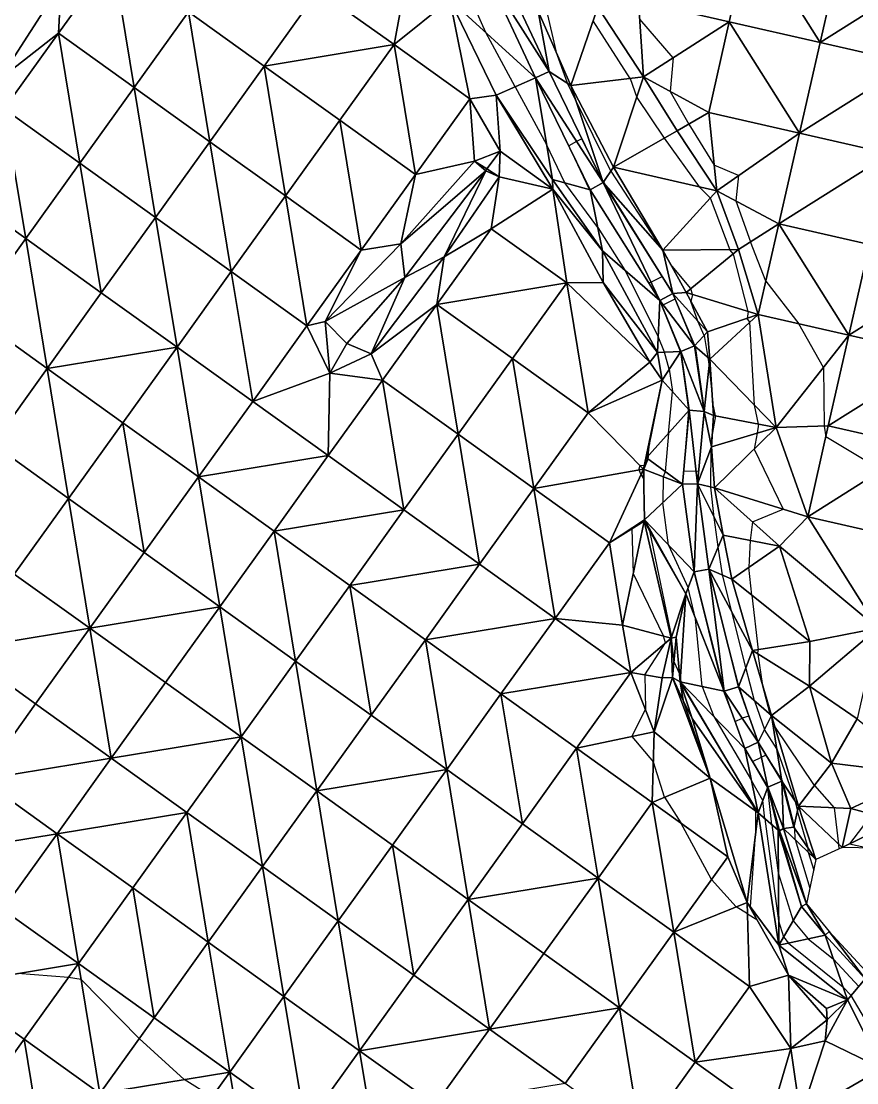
# Model space of a CAD drawing. Extents: x 452550 to 453808, y 451368 to 453069.
# Drawn here: x 452988.3 to 453078.1, y 452644.5 to 452758.6 of the extents above; entities that cross this region are included whole.
import ezdxf

# ---------------------------------------------------------------- set-up
doc = ezdxf.new("R2010")
doc.units = 0
doc.header["$LTSCALE"] = 0.35
doc.header["$MEASUREMENT"] = 0
doc.linetypes.add('DASHED', pattern=[5442.857143, 3628.571429, -1814.285714])
doc.layers.add('Default', color=42, linetype='Continuous', lineweight=25)
doc.layers.add('FPS_Contours-Minor', color=40, linetype='DASHED', lineweight=25)

msp = doc.modelspace()

# ---------------------------------------------------------------- linework, layer by layer
at = {"layer": 'Default', "color": 8, "linetype": 'Continuous', "lineweight": 25}
for points in [[(453028.36, 452756.07, 13.85), (453020.23, 452761.89, 13.86), (453030.69, 452768.74, 13.93)], [(453028.36, 452756.07, 13.85), (453030.69, 452768.74, 13.93), (453034.36, 452760.91, 13.85)], [(453064.37, 452758.53, 13.82), (453054.62, 452760.74, 13.97), (453066.59, 452768.28, 13.84)], [(453064.37, 452758.53, 13.82), (453066.59, 452768.28, 13.84), (453074.13, 452756.31, 13.83)], [(453074.13, 452756.31, 13.83), (453066.59, 452768.28, 13.84), (453076.34, 452766.06, 13.88)], [(453000.45, 452751.47, 13.84), (452992.33, 452757.3, 13.9), (452998.15, 452765.42, 13.84)], [(452998.15, 452765.42, 13.84), (452992.33, 452757.3, 13.9), (452992.62, 452762.65, 13.86)], [(453006.28, 452759.59, 13.88), (453000.45, 452751.47, 13.84), (452998.15, 452765.42, 13.84)], [(453074.13, 452756.31, 13.83), (453076.34, 452766.06, 13.88), (453086.09, 452763.84, 13.92)], [(453045.02, 452753.18, 13.02), (453038.29, 452763.77, 13.05), (453039.74, 452764.44, 13.05)], [(453043.85, 452759.68, 13.4), (453045.02, 452753.18, 13.02), (453039.74, 452764.44, 13.05)], [(452984.2, 452763.12, 13.88), (452992.62, 452762.65, 13.86), (452985.98, 452752.36, 13.89)], [(453043.57, 452752.49, 13.02), (453034.36, 452760.91, 13.85), (453038.29, 452763.77, 13.05)], [(453045.02, 452753.18, 13.02), (453043.57, 452752.49, 13.02), (453038.29, 452763.77, 13.05)], [(453083.88, 452754.09, 13.86), (453074.13, 452756.31, 13.83), (453086.09, 452763.84, 13.92)], [(452992.62, 452762.65, 13.86), (452992.33, 452757.3, 13.9), (452985.98, 452752.36, 13.89)], [(453014.41, 452753.77, 13.87), (453006.28, 452759.59, 13.88), (453020.23, 452761.89, 13.86)], [(453028.36, 452756.07, 13.85), (453014.41, 452753.77, 13.87), (453020.23, 452761.89, 13.86)], [(453036.49, 452750.24, 13.94), (453028.36, 452756.07, 13.85), (453034.36, 452760.91, 13.85)], [(453036.49, 452750.24, 13.94), (453034.36, 452760.91, 13.85), (453039.33, 452750.65, 13.95)], [(453043.57, 452752.49, 13.02), (453039.33, 452750.65, 13.95), (453034.36, 452760.91, 13.85)], [(453050.27, 452760.09, 14.09), (453054.62, 452760.74, 13.97), (453055.17, 452752.6, 14.09)], [(453054.62, 452760.74, 13.97), (453064.37, 452758.53, 13.82), (453055.17, 452752.6, 14.09)], [(453008.58, 452745.64, 13.89), (453000.45, 452751.47, 13.84), (453006.28, 452759.59, 13.88)], [(453014.41, 452753.77, 13.87), (453008.58, 452745.64, 13.89), (453006.28, 452759.59, 13.88)], [(453050.27, 452760.09, 14.09), (453047.35, 452751.69, 13.58), (453043.85, 452759.68, 13.4)], [(453043.85, 452759.68, 13.4), (453047.35, 452751.69, 13.58), (453045.02, 452753.18, 13.02)], [(453050.27, 452760.09, 14.09), (453055.17, 452752.6, 14.09), (453047.35, 452751.69, 13.58)], [(453064.37, 452758.53, 13.82), (453062.16, 452748.77, 13.86), (453055.17, 452752.6, 14.09)], [(453062.16, 452748.77, 13.86), (453064.37, 452758.53, 13.82), (453071.91, 452746.56, 13.81)], [(453071.91, 452746.56, 13.81), (453064.37, 452758.53, 13.82), (453074.13, 452756.31, 13.83)], [(452992.33, 452757.3, 13.9), (452986.5, 452749.17, 13.89), (452985.98, 452752.36, 13.89)], [(452994.62, 452743.34, 13.85), (452986.5, 452749.17, 13.89), (452992.33, 452757.3, 13.9)], [(453000.45, 452751.47, 13.84), (452994.62, 452743.34, 13.85), (452992.33, 452757.3, 13.9)], [(453071.91, 452746.56, 13.81), (453074.13, 452756.31, 13.83), (453083.88, 452754.09, 13.86)], [(453022.53, 452747.94, 13.84), (453014.41, 452753.77, 13.87), (453028.36, 452756.07, 13.85)], [(453030.66, 452742.11, 13.86), (453022.53, 452747.94, 13.84), (453028.36, 452756.07, 13.85)], [(453036.49, 452750.24, 13.94), (453030.66, 452742.11, 13.86), (453028.36, 452756.07, 13.85)], [(453081.66, 452744.34, 13.88), (453071.91, 452746.56, 13.81), (453083.88, 452754.09, 13.86)], [(453016.7, 452739.81, 13.86), (453008.58, 452745.64, 13.89), (453014.41, 452753.77, 13.87)], [(453022.53, 452747.94, 13.84), (453016.7, 452739.81, 13.86), (453014.41, 452753.77, 13.87)], [(453043.57, 452752.49, 13.02), (453045.02, 452753.18, 13.02), (453050.83, 452741.25, 12.99)], [(453047.35, 452751.69, 13.59), (453050.83, 452741.25, 12.99), (453045.02, 452753.18, 13.02)], [(453047.35, 452751.69, 13.58), (453047.35, 452751.69, 13.59), (453045.02, 452753.18, 13.02)], [(453039.33, 452750.65, 13.95), (453043.57, 452752.49, 13.02), (453045.37, 452741.56, 13.75)], [(453049.43, 452740.47, 12.99), (453045.37, 452741.56, 13.75), (453043.57, 452752.49, 13.02)], [(453050.83, 452741.25, 12.99), (453049.43, 452740.47, 12.99), (453043.57, 452752.49, 13.02)], [(453055.17, 452752.6, 14.09), (453047.35, 452751.69, 13.59), (453047.35, 452751.69, 13.58)], [(453055.17, 452752.6, 14.09), (453051.93, 452742.89, 13.68), (453047.35, 452751.69, 13.59)], [(453047.35, 452751.69, 13.59), (453051.93, 452742.89, 13.68), (453050.83, 452741.25, 12.99)], [(453058.77, 452746.79, 14.08), (453051.93, 452742.89, 13.68), (453055.17, 452752.6, 14.09)], [(453058.77, 452746.79, 14.08), (453055.17, 452752.6, 14.09), (453062.16, 452748.77, 13.86)], [(453002.75, 452737.51, 13.91), (452994.62, 452743.34, 13.85), (453000.45, 452751.47, 13.84)], [(453008.58, 452745.64, 13.89), (453002.75, 452737.51, 13.91), (453000.45, 452751.47, 13.84)], [(453036.49, 452750.24, 13.94), (453039.33, 452750.65, 13.95), (453039.76, 452744.61, 13.88)], [(453039.33, 452750.65, 13.95), (453045.37, 452741.56, 13.75), (453045.41, 452740.54, 13.81)], [(453039.76, 452744.61, 13.88), (453039.33, 452750.65, 13.95), (453045.41, 452740.54, 13.81)], [(453030.66, 452742.11, 13.86), (453036.49, 452750.24, 13.94), (453036.99, 452743.55, 13.96)], [(453036.99, 452743.55, 13.96), (453036.49, 452750.24, 13.94), (453039.76, 452744.61, 13.88)], [(452988.8, 452735.22, 13.86), (452980.67, 452741.04, 13.89), (452986.5, 452749.17, 13.89)], [(452994.62, 452743.34, 13.85), (452988.8, 452735.22, 13.86), (452986.5, 452749.17, 13.89)], [(453058.77, 452746.79, 14.08), (453062.16, 452748.77, 13.86), (453063.04, 452740.37, 14.07)], [(453062.16, 452748.77, 13.86), (453071.91, 452746.56, 13.81), (453063.04, 452740.37, 14.07)], [(453024.83, 452733.99, 13.89), (453016.7, 452739.81, 13.86), (453022.53, 452747.94, 13.84)], [(453030.66, 452742.11, 13.86), (453024.83, 452733.99, 13.89), (453022.53, 452747.94, 13.84)], [(453058.77, 452746.79, 14.08), (453063.04, 452740.37, 14.07), (453051.93, 452742.89, 13.68)], [(453071.91, 452746.56, 13.81), (453069.69, 452736.81, 13.85), (453063.04, 452740.37, 14.07)], [(453069.69, 452736.81, 13.85), (453071.91, 452746.56, 13.81), (453081.66, 452744.34, 13.88)], [(453010.88, 452731.69, 13.93), (453002.75, 452737.51, 13.91), (453008.58, 452745.64, 13.89)], [(453016.7, 452739.81, 13.86), (453010.88, 452731.69, 13.93), (453008.58, 452745.64, 13.89)], [(453029.11, 452734.66, 13.94), (453030.66, 452742.11, 13.86), (453036.99, 452743.55, 13.96)], [(453029.11, 452734.66, 13.94), (453036.99, 452743.55, 13.96), (453038.21, 452742.49, 13.63)], [(453036.99, 452743.55, 13.96), (453039.76, 452744.61, 13.88), (453038.33, 452742.71, 13.72)], [(453038.21, 452742.49, 13.63), (453036.99, 452743.55, 13.96), (453038.33, 452742.71, 13.72)], [(453039.76, 452744.61, 13.88), (453039.65, 452741.86, 13.92), (453038.33, 452742.71, 13.72)], [(453045.41, 452740.54, 13.81), (453039.65, 452741.86, 13.92), (453039.76, 452744.61, 13.88)], [(453079.44, 452734.59, 13.86), (453069.69, 452736.81, 13.85), (453081.66, 452744.34, 13.88)], [(452996.92, 452729.39, 13.89), (452988.8, 452735.22, 13.86), (452994.62, 452743.34, 13.85)], [(453002.75, 452737.51, 13.91), (452996.92, 452729.39, 13.89), (452994.62, 452743.34, 13.85)], [(453029.52, 452731.05, 13.59), (453029.11, 452734.66, 13.94), (453038.21, 452742.49, 13.63)], [(453033.76, 452733.27, 13.97), (453029.52, 452731.05, 13.59), (453038.21, 452742.49, 13.63)], [(453038.21, 452742.49, 13.63), (453039.65, 452741.86, 13.92), (453033.76, 452733.27, 13.97)], [(453039.65, 452741.86, 13.92), (453038.21, 452742.49, 13.63), (453038.33, 452742.71, 13.72)], [(453051.93, 452742.89, 13.68), (453057.24, 452733.99, 13.53), (453050.83, 452741.25, 12.99)], [(453063.04, 452740.37, 14.07), (453057.24, 452733.99, 13.53), (453051.93, 452742.89, 13.68)], [(453024.83, 452733.99, 13.89), (453030.66, 452742.11, 13.86), (453029.11, 452734.66, 13.94)], [(453039.65, 452741.86, 13.92), (453038.79, 452736.28, 13.9), (453033.76, 452733.27, 13.97)], [(453045.41, 452740.54, 13.81), (453038.79, 452736.28, 13.9), (453039.65, 452741.86, 13.92)], [(453050.76, 452733.9, 13.82), (453045.41, 452740.54, 13.81), (453045.37, 452741.56, 13.75)], [(453049.43, 452740.47, 12.99), (453050.76, 452733.9, 13.82), (453045.37, 452741.56, 13.75)], [(453050.83, 452741.25, 12.99), (453056.9, 452728.59, 13), (453049.43, 452740.47, 12.99)], [(453057.24, 452733.99, 13.53), (453058.32, 452729.33, 13), (453050.83, 452741.25, 12.99)], [(453050.83, 452741.25, 12.99), (453058.32, 452729.33, 13), (453056.9, 452728.59, 13)], [(452988.8, 452735.22, 13.86), (452982.97, 452727.09, 13.91), (452980.67, 452741.04, 13.89)], [(453046.91, 452730.46, 13.96), (453038.79, 452736.28, 13.9), (453045.41, 452740.54, 13.81)], [(453046.91, 452730.46, 13.96), (453045.41, 452740.54, 13.81), (453050.83, 452730.49, 13.92)], [(453045.41, 452740.54, 13.81), (453050.76, 452733.9, 13.82), (453050.83, 452730.49, 13.92)], [(453056.9, 452728.59, 13), (453050.76, 452733.9, 13.82), (453049.43, 452740.47, 12.99)], [(453065.38, 452734.04, 14.06), (453057.24, 452733.99, 13.53), (453063.04, 452740.37, 14.07)], [(453065.38, 452734.04, 14.06), (453063.04, 452740.37, 14.07), (453069.69, 452736.81, 13.85)], [(453019, 452725.86, 13.84), (453010.88, 452731.69, 13.93), (453016.7, 452739.81, 13.86)], [(453024.83, 452733.99, 13.89), (453019, 452725.86, 13.84), (453016.7, 452739.81, 13.86)], [(453005.05, 452723.56, 13.93), (452996.92, 452729.39, 13.89), (453002.75, 452737.51, 13.91)], [(453010.88, 452731.69, 13.93), (453005.05, 452723.56, 13.93), (453002.75, 452737.51, 13.91)], [(453065.38, 452734.04, 14.06), (453069.69, 452736.81, 13.85), (453067.48, 452727.06, 14.09)], [(453067.48, 452727.06, 14.09), (453069.69, 452736.81, 13.85), (453077.23, 452724.84, 13.89)], [(453077.23, 452724.84, 13.89), (453069.69, 452736.81, 13.85), (453079.44, 452734.59, 13.86)], [(453046.91, 452730.46, 13.96), (453032.96, 452728.16, 13.87), (453038.79, 452736.28, 13.9)], [(453038.79, 452736.28, 13.9), (453032.96, 452728.16, 13.87), (453033.76, 452733.27, 13.97)], [(452991.09, 452721.26, 13.87), (452982.97, 452727.09, 13.91), (452988.8, 452735.22, 13.86)], [(452996.92, 452729.39, 13.89), (452991.09, 452721.26, 13.87), (452988.8, 452735.22, 13.86)], [(453029.52, 452731.05, 13.59), (453020.95, 452726.31, 13.99), (453029.11, 452734.66, 13.94)], [(453020.95, 452726.31, 13.99), (453024.83, 452733.99, 13.89), (453029.11, 452734.66, 13.94)], [(453077.23, 452724.84, 13.89), (453079.44, 452734.59, 13.86), (453089.2, 452732.37, 13.93)], [(453019, 452725.86, 13.84), (453024.83, 452733.99, 13.89), (453020.95, 452726.31, 13.99)], [(453029.52, 452731.05, 13.59), (453033.76, 452733.27, 13.97), (453025.91, 452722.86, 13.99)], [(453033.76, 452733.27, 13.97), (453032.96, 452728.16, 13.87), (453025.91, 452722.86, 13.99)], [(453056.67, 452722.99, 13.72), (453050.83, 452730.49, 13.92), (453050.76, 452733.9, 13.82)], [(453056.9, 452728.59, 13), (453056.67, 452722.99, 13.72), (453050.76, 452733.9, 13.82)], [(453065.38, 452734.04, 14.06), (453059.73, 452729.44, 13.44), (453057.24, 452733.99, 13.53)], [(453057.24, 452733.99, 13.53), (453059.73, 452729.44, 13.44), (453058.32, 452729.33, 13)], [(453065.38, 452734.04, 14.06), (453067.48, 452727.06, 14.09), (453059.73, 452729.44, 13.44)], [(453086.98, 452722.62, 13.94), (453077.23, 452724.84, 13.89), (453089.2, 452732.37, 13.93)], [(453013.18, 452717.73, 13.91), (453005.05, 452723.56, 13.93), (453010.88, 452731.69, 13.93)], [(453019, 452725.86, 13.84), (453013.18, 452717.73, 13.91), (453010.88, 452731.69, 13.93)], [(453023.29, 452723.95, 13.63), (453020.95, 452726.31, 13.99), (453029.52, 452731.05, 13.59)], [(453025.91, 452722.86, 13.99), (453023.29, 452723.95, 13.63), (453029.52, 452731.05, 13.59)], [(453041.08, 452722.33, 13.89), (453032.96, 452728.16, 13.87), (453046.91, 452730.46, 13.96)], [(453049.21, 452716.5, 13.89), (453041.08, 452722.33, 13.89), (453046.91, 452730.46, 13.96)], [(453046.91, 452730.46, 13.96), (453050.83, 452730.49, 13.92), (453055.84, 452721.94, 13.86)], [(453049.21, 452716.5, 13.89), (453046.91, 452730.46, 13.96), (453055.84, 452721.94, 13.86)], [(453050.83, 452730.49, 13.92), (453056.67, 452722.99, 13.72), (453055.84, 452721.94, 13.86)], [(453005.05, 452723.56, 13.93), (452991.09, 452721.26, 13.87), (452996.92, 452729.39, 13.89)], [(453058.32, 452729.33, 13), (453060.65, 452723.71, 12.98), (453056.9, 452728.59, 13)], [(453059.73, 452729.44, 13.44), (453062.05, 452725.22, 13.69), (453058.32, 452729.33, 13)], [(453062.05, 452725.22, 13.69), (453060.65, 452723.71, 12.98), (453058.32, 452729.33, 13)], [(453067.48, 452727.06, 14.09), (453062.05, 452725.22, 13.69), (453059.73, 452729.44, 13.44)], [(453032.96, 452728.16, 13.87), (453027.13, 452720.03, 13.84), (453025.91, 452722.86, 13.99)], [(453035.26, 452714.2, 13.89), (453027.13, 452720.03, 13.84), (453032.96, 452728.16, 13.87)], [(453041.08, 452722.33, 13.89), (453035.26, 452714.2, 13.89), (453032.96, 452728.16, 13.87)], [(453059.18, 452723.1, 12.98), (453056.67, 452722.99, 13.72), (453056.9, 452728.59, 13)], [(453060.65, 452723.71, 12.98), (453059.18, 452723.1, 12.98), (453056.9, 452728.59, 13)], [(452991.09, 452721.26, 13.87), (452985.27, 452713.14, 13.87), (452982.97, 452727.09, 13.91)], [(453067.48, 452727.06, 14.09), (453062.28, 452722.26, 13.58), (453062.05, 452725.22, 13.69)], [(453067.48, 452727.06, 14.09), (453069.41, 452714.93, 14.2), (453062.28, 452722.26, 13.58)], [(453067.48, 452727.06, 14.09), (453077.23, 452724.84, 13.89), (453069.41, 452714.93, 14.2)], [(453013.18, 452717.73, 13.91), (453019, 452725.86, 13.84), (453021.46, 452720.77, 13.89)], [(453019, 452725.86, 13.84), (453020.95, 452726.31, 13.99), (453021.46, 452720.77, 13.89)], [(453020.95, 452726.31, 13.99), (453023.29, 452723.95, 13.63), (453021.46, 452720.77, 13.89)], [(453062.05, 452725.22, 13.69), (453062.28, 452722.26, 13.58), (453060.65, 452723.71, 12.98)], [(453077.23, 452724.84, 13.89), (453075.01, 452715.09, 13.98), (453069.41, 452714.93, 14.2)], [(453075.01, 452715.09, 13.98), (453077.23, 452724.84, 13.89), (453086.98, 452722.62, 13.94)], [(452999.22, 452715.43, 13.91), (452991.09, 452721.26, 13.87), (453005.05, 452723.56, 13.93)], [(453007.35, 452709.61, 13.93), (452999.22, 452715.43, 13.91), (453005.05, 452723.56, 13.93)], [(453013.18, 452717.73, 13.91), (453007.35, 452709.61, 13.93), (453005.05, 452723.56, 13.93)], [(453025.91, 452722.86, 13.99), (453021.46, 452720.77, 13.89), (453023.29, 452723.95, 13.63)], [(453057.16, 452720.03, 13.82), (453056.67, 452722.99, 13.72), (453059.18, 452723.1, 12.98)], [(453060.06, 452716.79, 12.99), (453057.16, 452720.03, 13.82), (453059.18, 452723.1, 12.98)], [(453061.66, 452716.65, 12.99), (453059.18, 452723.1, 12.98), (453060.65, 452723.71, 12.98)], [(453061.66, 452716.65, 12.99), (453060.06, 452716.79, 12.99), (453059.18, 452723.1, 12.98)], [(453062.28, 452722.26, 13.58), (453061.66, 452716.65, 12.99), (453060.65, 452723.71, 12.98)], [(453025.91, 452722.86, 13.99), (453027.13, 452720.03, 13.84), (453021.46, 452720.77, 13.89)], [(453043.38, 452708.38, 13.84), (453035.26, 452714.2, 13.89), (453041.08, 452722.33, 13.89)], [(453049.21, 452716.5, 13.89), (453043.38, 452708.38, 13.84), (453041.08, 452722.33, 13.89)], [(453057.16, 452720.03, 13.82), (453049.21, 452716.5, 13.89), (453055.84, 452721.94, 13.86)], [(453056.67, 452722.99, 13.72), (453057.16, 452720.03, 13.82), (453055.84, 452721.94, 13.86)], [(453062.28, 452722.26, 13.58), (453062.67, 452716.23, 13.48), (453061.66, 452716.65, 12.99)], [(453069.41, 452714.93, 14.2), (453062.67, 452716.23, 13.48), (453062.28, 452722.26, 13.58)], [(453084.76, 452712.87, 13.93), (453075.01, 452715.09, 13.98), (453086.98, 452722.62, 13.94)], [(452993.39, 452707.31, 13.91), (452985.27, 452713.14, 13.87), (452991.09, 452721.26, 13.87)], [(452999.22, 452715.43, 13.91), (452993.39, 452707.31, 13.91), (452991.09, 452721.26, 13.87)], [(453021.3, 452711.9, 13.87), (453013.18, 452717.73, 13.91), (453021.46, 452720.77, 13.89)], [(453027.13, 452720.03, 13.84), (453021.3, 452711.9, 13.87), (453021.46, 452720.77, 13.89)], [(453029.43, 452706.08, 13.88), (453021.3, 452711.9, 13.87), (453027.13, 452720.03, 13.84)], [(453035.26, 452714.2, 13.89), (453029.43, 452706.08, 13.88), (453027.13, 452720.03, 13.84)], [(453055.16, 452710.46, 14.01), (453049.21, 452716.5, 13.89), (453057.16, 452720.03, 13.82)], [(453055.48, 452711.65, 14.04), (453055.16, 452710.46, 14.01), (453057.16, 452720.03, 13.82)], [(453055.48, 452711.65, 14.04), (453057.16, 452720.03, 13.82), (453060.06, 452716.79, 12.99)], [(453021.3, 452711.9, 13.87), (453007.35, 452709.61, 13.93), (453013.18, 452717.73, 13.91)], [(453043.38, 452708.38, 13.84), (453049.21, 452716.5, 13.89), (453055.16, 452710.46, 14.01)], [(453059.35, 452708.83, 13), (453055.48, 452711.65, 14.04), (453060.06, 452716.79, 12.99)], [(453060.96, 452708.86, 13), (453059.35, 452708.83, 13), (453060.06, 452716.79, 12.99)], [(453060.96, 452708.86, 13), (453060.06, 452716.79, 12.99), (453061.66, 452716.65, 12.99)], [(453062.46, 452712.86, 13.52), (453060.96, 452708.86, 13), (453061.66, 452716.65, 12.99)], [(453062.67, 452716.23, 13.48), (453062.46, 452712.86, 13.52), (453061.66, 452716.65, 12.99)], [(453069.41, 452714.93, 14.2), (453062.46, 452712.86, 13.52), (453062.67, 452716.23, 13.48)], [(453001.52, 452701.48, 13.96), (452993.39, 452707.31, 13.91), (452999.22, 452715.43, 13.91)], [(453007.35, 452709.61, 13.93), (453001.52, 452701.48, 13.96), (452999.22, 452715.43, 13.91)], [(453075.01, 452715.09, 13.98), (453072.8, 452705.34, 14.13), (453069.41, 452714.93, 14.2)], [(453072.8, 452705.34, 14.13), (453075.01, 452715.09, 13.98), (453084.76, 452712.87, 13.93)], [(453037.55, 452700.25, 13.83), (453029.43, 452706.08, 13.88), (453035.26, 452714.2, 13.89)], [(453043.38, 452708.38, 13.84), (453037.55, 452700.25, 13.83), (453035.26, 452714.2, 13.89)], [(453069.41, 452714.93, 14.2), (453062.79, 452708.44, 13.64), (453062.46, 452712.86, 13.52)], [(453069.41, 452714.93, 14.2), (453072.8, 452705.34, 14.13), (453062.79, 452708.44, 13.64)], [(452993.39, 452707.31, 13.91), (452987.57, 452699.18, 13.91), (452985.27, 452713.14, 13.87)], [(453062.46, 452712.86, 13.52), (453062.79, 452708.44, 13.64), (453060.96, 452708.86, 13)], [(453082.55, 452703.12, 13.93), (453072.8, 452705.34, 14.13), (453084.76, 452712.87, 13.93)], [(453015.47, 452703.78, 13.89), (453007.35, 452709.61, 13.93), (453021.3, 452711.9, 13.87)], [(453029.43, 452706.08, 13.88), (453015.47, 452703.78, 13.89), (453021.3, 452711.9, 13.87)], [(453055.16, 452710.46, 14.01), (453055.48, 452711.65, 14.04), (453059.35, 452708.83, 13)], [(453051.51, 452702.55, 13.91), (453043.38, 452708.38, 13.84), (453055.16, 452710.46, 14.01)], [(453055.25, 452704.99, 13.97), (453051.51, 452702.55, 13.91), (453055.16, 452710.46, 14.01)], [(453055.25, 452704.99, 13.97), (453055.16, 452710.46, 14.01), (453059.35, 452708.83, 13)], [(453009.65, 452695.65, 13.93), (453001.52, 452701.48, 13.96), (453007.35, 452709.61, 13.93)], [(453015.47, 452703.78, 13.89), (453009.65, 452695.65, 13.93), (453007.35, 452709.61, 13.93)], [(453045.68, 452694.42, 13.87), (453037.55, 452700.25, 13.83), (453043.38, 452708.38, 13.84)], [(453051.51, 452702.55, 13.91), (453045.68, 452694.42, 13.87), (453043.38, 452708.38, 13.84)], [(453055.25, 452704.99, 13.97), (453059.35, 452708.83, 13), (453060.61, 452699.41, 13)], [(453060.61, 452699.41, 13), (453059.35, 452708.83, 13), (453060.96, 452708.86, 13)], [(453062.19, 452699.71, 13), (453060.61, 452699.41, 13), (453060.96, 452708.86, 13)], [(453062.79, 452708.44, 13.64), (453063.71, 452703.36, 13.77), (453060.96, 452708.86, 13)], [(453063.71, 452703.36, 13.77), (453062.19, 452699.71, 13), (453060.96, 452708.86, 13)], [(453069.76, 452702.19, 14.26), (453063.71, 452703.36, 13.77), (453062.79, 452708.44, 13.64)], [(453072.8, 452705.34, 14.13), (453069.76, 452702.19, 14.26), (453062.79, 452708.44, 13.64)], [(452995.69, 452693.35, 13.91), (452987.57, 452699.18, 13.91), (452993.39, 452707.31, 13.91)], [(453001.52, 452701.48, 13.96), (452995.69, 452693.35, 13.91), (452993.39, 452707.31, 13.91)], [(453023.6, 452697.95, 13.87), (453015.47, 452703.78, 13.89), (453029.43, 452706.08, 13.88)], [(453037.55, 452700.25, 13.83), (453023.6, 452697.95, 13.87), (453029.43, 452706.08, 13.88)], [(453051.51, 452702.55, 13.91), (453055.25, 452704.99, 13.97), (453055.24, 452704.86, 14.05)], [(453052.9, 452693.69, 13.95), (453051.51, 452702.55, 13.91), (453055.24, 452704.86, 14.05)], [(453052.9, 452693.69, 13.95), (453055.24, 452704.86, 14.05), (453058.14, 452692.3, 14.01)], [(453059.69, 452697.07, 13.68), (453055.24, 452704.86, 14.05), (453055.25, 452704.99, 13.97)], [(453055.24, 452704.86, 14.05), (453059.69, 452697.07, 13.68), (453058.14, 452692.3, 14.01)], [(453060.61, 452699.41, 13), (453059.69, 452697.07, 13.68), (453055.25, 452704.99, 13.97)], [(453072.8, 452705.34, 14.13), (453080.33, 452693.37, 14.05), (453069.76, 452702.19, 14.26)], [(453080.33, 452693.37, 14.05), (453072.8, 452705.34, 14.13), (453082.55, 452703.12, 13.93)], [(453017.77, 452689.82, 13.9), (453009.65, 452695.65, 13.93), (453015.47, 452703.78, 13.89)], [(453023.6, 452697.95, 13.87), (453017.77, 452689.82, 13.9), (453015.47, 452703.78, 13.89)], [(453052.9, 452693.69, 13.95), (453045.68, 452694.42, 13.87), (453051.51, 452702.55, 13.91)], [(453063.71, 452703.36, 13.77), (453064.66, 452698.63, 13.86), (453062.19, 452699.71, 13)], [(453069.76, 452702.19, 14.26), (453064.66, 452698.63, 13.86), (453063.71, 452703.36, 13.77)], [(453009.65, 452695.65, 13.93), (452995.69, 452693.35, 13.91), (453001.52, 452701.48, 13.96)], [(453069.76, 452702.19, 14.26), (453073.03, 452691.92, 14.42), (453064.66, 452698.63, 13.86)], [(453069.76, 452702.19, 14.26), (453080.33, 452693.37, 14.05), (453073.03, 452691.92, 14.42)], [(453031.73, 452692.12, 13.84), (453023.6, 452697.95, 13.87), (453037.55, 452700.25, 13.83)], [(453045.68, 452694.42, 13.87), (453031.73, 452692.12, 13.84), (453037.55, 452700.25, 13.83)], [(452995.69, 452693.35, 13.91), (452981.74, 452691.06, 13.96), (452987.57, 452699.18, 13.91)], [(453063.83, 452686.59, 12.98), (453059.69, 452697.07, 13.68), (453060.61, 452699.41, 13)], [(453062.19, 452699.71, 13), (453063.83, 452686.59, 12.98), (453060.61, 452699.41, 13)], [(453062.19, 452699.71, 13), (453064.66, 452698.63, 13.86), (453066.85, 452690.95, 13.95)], [(453066.85, 452690.95, 13.95), (453065.37, 452687.05, 12.98), (453062.19, 452699.71, 13)], [(453062.19, 452699.71, 13), (453065.37, 452687.05, 12.98), (453063.83, 452686.59, 12.98)], [(453025.9, 452684, 13.84), (453017.77, 452689.82, 13.9), (453023.6, 452697.95, 13.87)], [(453031.73, 452692.12, 13.84), (453025.9, 452684, 13.84), (453023.6, 452697.95, 13.87)], [(453073.03, 452691.92, 14.42), (453066.85, 452690.95, 13.95), (453064.66, 452698.63, 13.86)], [(453058.14, 452692.3, 14.01), (453059.69, 452697.07, 13.68), (453058.68, 452692.38, 13.9)], [(453059.09, 452687.59, 14.02), (453058.68, 452692.38, 13.9), (453059.69, 452697.07, 13.68)], [(453063.83, 452686.59, 12.98), (453059.09, 452687.59, 14.02), (453059.69, 452697.07, 13.68)], [(453003.82, 452687.53, 13.94), (452995.69, 452693.35, 13.91), (453009.65, 452695.65, 13.93)], [(453011.94, 452681.7, 13.94), (453003.82, 452687.53, 13.94), (453009.65, 452695.65, 13.93)], [(453017.77, 452689.82, 13.9), (453011.94, 452681.7, 13.94), (453009.65, 452695.65, 13.93)], [(452989.86, 452685.23, 13.92), (452981.74, 452691.06, 13.96), (452995.69, 452693.35, 13.91)], [(452997.99, 452679.4, 13.96), (452989.86, 452685.23, 13.92), (452995.69, 452693.35, 13.91)], [(453003.82, 452687.53, 13.94), (452997.99, 452679.4, 13.96), (452995.69, 452693.35, 13.91)], [(453039.85, 452686.29, 13.94), (453031.73, 452692.12, 13.84), (453045.68, 452694.42, 13.87)], [(453053.81, 452688.59, 13.95), (453039.85, 452686.29, 13.94), (453045.68, 452694.42, 13.87)], [(453052.9, 452693.69, 13.95), (453053.81, 452688.59, 13.95), (453045.68, 452694.42, 13.87)], [(453052.9, 452693.69, 13.95), (453058.14, 452692.3, 14.01), (453053.81, 452688.59, 13.95)], [(453073, 452687.13, 14.43), (453080.33, 452693.37, 14.05), (453078.11, 452683.62, 14.32)], [(453073, 452687.13, 14.43), (453073.03, 452691.92, 14.42), (453080.33, 452693.37, 14.05)], [(453053.81, 452688.59, 13.95), (453058.14, 452692.3, 14.01), (453057.17, 452688.01, 14.07)], [(453058.14, 452692.3, 14.01), (453058.28, 452688.08, 14.06), (453057.17, 452688.01, 14.07)], [(453058.28, 452688.08, 14.06), (453058.14, 452692.3, 14.01), (453058.68, 452692.38, 13.9)], [(453059.09, 452687.59, 14.02), (453058.28, 452688.08, 14.06), (453058.68, 452692.38, 13.9)], [(453034.02, 452678.17, 13.97), (453025.9, 452684, 13.84), (453031.73, 452692.12, 13.84)], [(453039.85, 452686.29, 13.94), (453034.02, 452678.17, 13.97), (453031.73, 452692.12, 13.84)], [(453073, 452687.13, 14.43), (453066.85, 452690.95, 13.95), (453073.03, 452691.92, 14.42)], [(452989.86, 452685.23, 13.92), (452984.04, 452677.1, 13.94), (452981.74, 452691.06, 13.96)], [(453066.85, 452690.95, 13.95), (453068.92, 452683.98, 14.05), (453065.37, 452687.05, 12.98)], [(453073, 452687.13, 14.43), (453068.92, 452683.98, 14.05), (453066.85, 452690.95, 13.95)], [(453020.07, 452675.87, 13.89), (453011.94, 452681.7, 13.94), (453017.77, 452689.82, 13.9)], [(453025.9, 452684, 13.84), (453020.07, 452675.87, 13.89), (453017.77, 452689.82, 13.9)], [(453047.98, 452680.47, 13.92), (453039.85, 452686.29, 13.94), (453053.81, 452688.59, 13.95)], [(453047.98, 452680.47, 13.92), (453053.81, 452688.59, 13.95), (453056.31, 452682.22, 14.03)], [(453056.31, 452682.22, 14.03), (453053.81, 452688.59, 13.95), (453057.17, 452688.01, 14.07)], [(453056.31, 452682.22, 14.03), (453058.28, 452688.08, 14.06), (453062.33, 452677.24, 14.16)], [(453056.31, 452682.22, 14.03), (453057.17, 452688.01, 14.07), (453058.28, 452688.08, 14.06)], [(453058.28, 452688.08, 14.06), (453059.43, 452685.59, 14.07), (453062.33, 452677.24, 14.16)], [(453058.28, 452688.08, 14.06), (453059.09, 452687.59, 14.02), (453059.43, 452685.59, 14.07)], [(453011.94, 452681.7, 13.94), (452997.99, 452679.4, 13.96), (453003.82, 452687.53, 13.94)], [(453066.03, 452680.42, 13.02), (453067.48, 452673.51, 13.99), (453059.09, 452687.59, 14.02)], [(453060.4, 452683.65, 14.09), (453059.43, 452685.59, 14.07), (453059.09, 452687.59, 14.02)], [(453059.09, 452687.59, 14.02), (453063.83, 452686.59, 12.98), (453066.03, 452680.42, 13.02)], [(453067.48, 452673.51, 13.99), (453060.4, 452683.65, 14.09), (453059.09, 452687.59, 14.02)], [(453065.37, 452687.05, 12.98), (453067.48, 452681.11, 13.02), (453063.83, 452686.59, 12.98)], [(453067.48, 452681.11, 13.02), (453066.03, 452680.42, 13.02), (453063.83, 452686.59, 12.98)], [(453068.92, 452683.98, 14.05), (453067.48, 452681.11, 13.02), (453065.37, 452687.05, 12.98)], [(453073, 452687.13, 14.43), (453075.37, 452678.84, 14.36), (453068.92, 452683.98, 14.05)], [(453073, 452687.13, 14.43), (453078.11, 452683.62, 14.32), (453075.37, 452678.84, 14.36)], [(453042.15, 452672.34, 13.95), (453034.02, 452678.17, 13.97), (453039.85, 452686.29, 13.94)], [(453047.98, 452680.47, 13.92), (453042.15, 452672.34, 13.95), (453039.85, 452686.29, 13.94)], [(453059.43, 452685.59, 14.07), (453060.4, 452683.65, 14.09), (453062.33, 452677.24, 14.16)], [(452997.99, 452679.4, 13.96), (452984.04, 452677.1, 13.94), (452989.86, 452685.23, 13.92)], [(453034.02, 452678.17, 13.97), (453020.07, 452675.87, 13.89), (453025.9, 452684, 13.84)], [(453067.48, 452673.51, 13.99), (453062.33, 452677.24, 14.16), (453060.4, 452683.65, 14.09)], [(453068.92, 452683.98, 14.05), (453070.02, 452676.91, 12.96), (453067.48, 452681.11, 13.02)], [(453075.37, 452678.84, 14.36), (453071.82, 452674.22, 13.66), (453068.92, 452683.98, 14.05)], [(453071.82, 452674.22, 13.66), (453070.02, 452676.91, 12.96), (453068.92, 452683.98, 14.05)], [(453075.37, 452678.84, 14.36), (453078.11, 452683.62, 14.32), (453085.36, 452677.63, 13.83)], [(453056.1, 452674.64, 13.96), (453047.98, 452680.47, 13.92), (453056.31, 452682.22, 14.03)], [(453062.33, 452677.24, 14.16), (453056.1, 452674.64, 13.96), (453056.31, 452682.22, 14.03)], [(453006.12, 452673.57, 13.97), (452997.99, 452679.4, 13.96), (453011.94, 452681.7, 13.94)], [(453014.24, 452667.74, 13.92), (453006.12, 452673.57, 13.97), (453011.94, 452681.7, 13.94)], [(453020.07, 452675.87, 13.89), (453014.24, 452667.74, 13.92), (453011.94, 452681.7, 13.94)], [(453067.48, 452681.11, 13.02), (453068.53, 452676.28, 12.96), (453066.03, 452680.42, 13.02)], [(453067.48, 452681.11, 13.02), (453070.02, 452676.91, 12.96), (453068.53, 452676.28, 12.96)], [(453050.28, 452666.51, 13.99), (453042.15, 452672.34, 13.95), (453047.98, 452680.47, 13.92)], [(453056.1, 452674.64, 13.96), (453050.28, 452666.51, 13.99), (453047.98, 452680.47, 13.92)], [(453066.03, 452680.42, 13.02), (453068.53, 452676.28, 12.96), (453067.48, 452673.51, 13.99)], [(452992.16, 452671.27, 13.95), (452984.04, 452677.1, 13.94), (452997.99, 452679.4, 13.96)], [(453006.12, 452673.57, 13.97), (452992.16, 452671.27, 13.95), (452997.99, 452679.4, 13.96)], [(453075.37, 452678.84, 14.36), (453077.44, 452673.99, 14.16), (453071.82, 452674.22, 13.66)], [(453075.37, 452678.84, 14.36), (453085.36, 452677.63, 13.83), (453077.44, 452673.99, 14.16)], [(453028.2, 452670.04, 13.96), (453020.07, 452675.87, 13.89), (453034.02, 452678.17, 13.97)], [(453036.32, 452664.21, 13.92), (453028.2, 452670.04, 13.96), (453034.02, 452678.17, 13.97)], [(453042.15, 452672.34, 13.95), (453036.32, 452664.21, 13.92), (453034.02, 452678.17, 13.97)], [(453077.44, 452673.99, 14.16), (453085.36, 452677.63, 13.83), (453082.34, 452672.66, 13.82)], [(452992.16, 452671.27, 13.95), (452978.21, 452668.98, 13.97), (452984.04, 452677.1, 13.94)], [(453064.23, 452668.81, 14.07), (453056.1, 452674.64, 13.96), (453062.33, 452677.24, 14.16)], [(453062.33, 452677.24, 14.16), (453067.48, 452673.51, 13.99), (453066.3, 452663.88, 14.03)], [(453064.23, 452668.81, 14.07), (453062.33, 452677.24, 14.16), (453066.3, 452663.88, 14.03)], [(453069.62, 452671.65, 12.56), (453067.48, 452673.51, 13.99), (453068.53, 452676.28, 12.96)], [(453070.19, 452671.82, 12.56), (453068.53, 452676.28, 12.96), (453070.02, 452676.91, 12.96)], [(453070.19, 452671.82, 12.56), (453069.77, 452671.59, 12.97), (453068.53, 452676.28, 12.96)], [(453069.77, 452671.59, 12.97), (453069.62, 452671.65, 12.56), (453068.53, 452676.28, 12.96)], [(453071.32, 452671.99, 12.97), (453070.19, 452671.82, 12.56), (453070.02, 452676.91, 12.96)], [(453071.82, 452674.22, 13.66), (453071.32, 452671.99, 12.97), (453070.02, 452676.91, 12.96)], [(453022.37, 452661.92, 13.94), (453014.24, 452667.74, 13.92), (453020.07, 452675.87, 13.89)], [(453028.2, 452670.04, 13.96), (453022.37, 452661.92, 13.94), (453020.07, 452675.87, 13.89)], [(453058.4, 452660.68, 13.84), (453050.28, 452666.51, 13.99), (453056.1, 452674.64, 13.96)], [(453064.23, 452668.81, 14.07), (453058.4, 452660.68, 13.84), (453056.1, 452674.64, 13.96)], [(453073.68, 452668.5, 13.79), (453071.32, 452671.99, 12.97), (453071.82, 452674.22, 13.66)], [(453076.49, 452669.79, 14.03), (453073.68, 452668.5, 13.79), (453071.82, 452674.22, 13.66)], [(453077.44, 452673.99, 14.16), (453076.49, 452669.79, 14.03), (453071.82, 452674.22, 13.66)], [(453077.44, 452673.99, 14.16), (453082.34, 452672.66, 13.82), (453076.49, 452669.79, 14.03)], [(453000.29, 452665.45, 13.99), (452992.16, 452671.27, 13.95), (453006.12, 452673.57, 13.97)], [(453008.41, 452659.62, 13.96), (453000.29, 452665.45, 13.99), (453006.12, 452673.57, 13.97)], [(453014.24, 452667.74, 13.92), (453008.41, 452659.62, 13.96), (453006.12, 452673.57, 13.97)], [(453069.69, 452659.29, 13.75), (453066.3, 452663.88, 14.03), (453067.48, 452673.51, 13.99)], [(453069.62, 452671.65, 12.56), (453069.69, 452659.29, 13.75), (453067.48, 452673.51, 13.99)], [(453050.28, 452666.51, 13.99), (453036.32, 452664.21, 13.92), (453042.15, 452672.34, 13.95)], [(453069.77, 452671.59, 12.97), (453070.19, 452671.82, 12.56), (453072.66, 452663.75, 12.56)], [(453070.19, 452671.82, 12.56), (453071.32, 452671.99, 12.97), (453073.68, 452668.5, 13.79)], [(453070.19, 452671.82, 12.56), (453073.68, 452668.5, 13.79), (453072.66, 452663.75, 12.56)], [(453082.34, 452672.66, 13.82), (453080.03, 452669.73, 13.99), (453076.49, 452669.79, 14.03)], [(452986.33, 452663.15, 13.98), (452978.21, 452668.98, 13.97), (452992.16, 452671.27, 13.95)], [(452994.46, 452657.32, 14), (452986.33, 452663.15, 13.98), (452992.16, 452671.27, 13.95)], [(453000.29, 452665.45, 13.99), (452994.46, 452657.32, 14), (452992.16, 452671.27, 13.95)], [(453069.62, 452671.65, 12.56), (453072.12, 452663.46, 12.56), (453069.69, 452659.29, 13.75)], [(453069.77, 452671.59, 12.97), (453072.12, 452663.46, 12.56), (453069.62, 452671.65, 12.56)], [(453072.66, 452663.75, 12.56), (453072.12, 452663.46, 12.56), (453069.77, 452671.59, 12.97)], [(453030.49, 452656.09, 13.91), (453022.37, 452661.92, 13.94), (453028.2, 452670.04, 13.96)], [(453036.32, 452664.21, 13.92), (453030.49, 452656.09, 13.91), (453028.2, 452670.04, 13.96)], [(453058.4, 452660.68, 13.84), (453064.23, 452668.81, 14.07), (453066.3, 452663.88, 14.03)], [(453016.54, 452653.79, 13.97), (453008.41, 452659.62, 13.96), (453014.24, 452667.74, 13.92)], [(453022.37, 452661.92, 13.94), (453016.54, 452653.79, 13.97), (453014.24, 452667.74, 13.92)], [(453044.45, 452658.39, 13.95), (453036.32, 452664.21, 13.92), (453050.28, 452666.51, 13.99)], [(453052.58, 452652.56, 13.85), (453044.45, 452658.39, 13.95), (453050.28, 452666.51, 13.99)], [(453058.4, 452660.68, 13.84), (453052.58, 452652.56, 13.85), (453050.28, 452666.51, 13.99)], [(453002.59, 452651.49, 13.99), (452994.46, 452657.32, 14), (453000.29, 452665.45, 13.99)], [(453008.41, 452659.62, 13.96), (453002.59, 452651.49, 13.99), (453000.29, 452665.45, 13.99)], [(453038.62, 452650.26, 13.96), (453030.49, 452656.09, 13.91), (453036.32, 452664.21, 13.92)], [(453044.45, 452658.39, 13.95), (453038.62, 452650.26, 13.96), (453036.32, 452664.21, 13.92)], [(453066.53, 452654.86, 13.82), (453058.4, 452660.68, 13.84), (453066.3, 452663.88, 14.03)], [(453066.53, 452654.86, 13.82), (453066.3, 452663.88, 14.03), (453070.74, 452656.07, 13.91)], [(453066.3, 452663.88, 14.03), (453069.69, 452659.29, 13.75), (453070.74, 452656.07, 13.91)], [(453072.66, 452663.75, 12.56), (453074.67, 452660.38, 12.56), (453072.12, 452663.46, 12.56)], [(453072.66, 452663.75, 12.56), (453075.12, 452660.77, 12.56), (453074.67, 452660.38, 12.56)], [(452994.46, 452657.32, 14), (452980.51, 452655.02, 14.01), (452986.33, 452663.15, 13.98)], [(453072.12, 452663.46, 12.56), (453074.67, 452660.38, 12.56), (453069.69, 452659.29, 13.75)], [(453024.67, 452647.96, 13.93), (453016.54, 452653.79, 13.97), (453022.37, 452661.92, 13.94)], [(453030.49, 452656.09, 13.91), (453024.67, 452647.96, 13.93), (453022.37, 452661.92, 13.94)], [(453060.7, 452646.73, 13.83), (453052.58, 452652.56, 13.85), (453058.4, 452660.68, 13.84)], [(453066.53, 452654.86, 13.82), (453060.7, 452646.73, 13.83), (453058.4, 452660.68, 13.84)], [(453074.67, 452660.38, 12.56), (453077.08, 452653.41, 13.74), (453069.69, 452659.29, 13.75)], [(453075.12, 452660.77, 12.56), (453078.98, 452655.7, 12.57), (453074.67, 452660.38, 12.56)], [(453074.67, 452660.38, 12.56), (453078.98, 452655.7, 12.57), (453077.08, 452653.41, 13.74)], [(453075.12, 452660.77, 12.56), (453079.48, 452656.04, 12.57), (453078.98, 452655.7, 12.57)], [(453010.71, 452645.66, 13.98), (453002.59, 452651.49, 13.99), (453008.41, 452659.62, 13.96)], [(453016.54, 452653.79, 13.97), (453010.71, 452645.66, 13.98), (453008.41, 452659.62, 13.96)], [(453077.08, 452653.41, 13.74), (453070.74, 452656.07, 13.91), (453069.69, 452659.29, 13.75)], [(453052.58, 452652.56, 13.85), (453038.62, 452650.26, 13.96), (453044.45, 452658.39, 13.95)], [(452988.63, 452649.19, 14.02), (452980.51, 452655.02, 14.01), (452994.46, 452657.32, 14)], [(452996.76, 452643.37, 14.03), (452988.63, 452649.19, 14.02), (452994.46, 452657.32, 14)], [(453002.59, 452651.49, 13.99), (452996.76, 452643.37, 14.03), (452994.46, 452657.32, 14)], [(453038.62, 452650.26, 13.96), (453024.67, 452647.96, 13.93), (453030.49, 452656.09, 13.91)], [(453066.53, 452654.86, 13.82), (453070.74, 452656.07, 13.91), (453070.99, 452648.21, 13.91)], [(453070.74, 452656.07, 13.91), (453077.08, 452653.41, 13.74), (453074.81, 452652.48, 13.96)], [(453070.74, 452656.07, 13.91), (453074.81, 452652.48, 13.96), (453074.9, 452651.28, 14)], [(453070.99, 452648.21, 13.91), (453070.74, 452656.07, 13.91), (453074.9, 452651.28, 14)], [(452988.63, 452649.19, 14.02), (452982.8, 452641.07, 14.04), (452980.51, 452655.02, 14.01)], [(453060.7, 452646.73, 13.83), (453066.53, 452654.86, 13.82), (453070.99, 452648.21, 13.91)], [(453078.98, 452655.7, 12.57), (453080.8, 452646.06, 13.95), (453077.08, 452653.41, 13.74)], [(453018.84, 452639.84, 13.93), (453010.71, 452645.66, 13.98), (453016.54, 452653.79, 13.97)], [(453024.67, 452647.96, 13.93), (453018.84, 452639.84, 13.93), (453016.54, 452653.79, 13.97)], [(453046.75, 452644.43, 13.91), (453038.62, 452650.26, 13.96), (453052.58, 452652.56, 13.85)], [(453054.87, 452638.6, 13.88), (453046.75, 452644.43, 13.91), (453052.58, 452652.56, 13.85)], [(453060.7, 452646.73, 13.83), (453054.87, 452638.6, 13.88), (453052.58, 452652.56, 13.85)], [(453080.8, 452646.06, 13.95), (453074.66, 452649.03, 13.98), (453077.08, 452653.41, 13.74)], [(453077.08, 452653.41, 13.74), (453074.66, 452649.03, 13.98), (453074.9, 452651.28, 14)], [(453077.08, 452653.41, 13.74), (453074.9, 452651.28, 14), (453074.81, 452652.48, 13.96)], [(453010.71, 452645.66, 13.98), (452996.76, 452643.37, 14.03), (453002.59, 452651.49, 13.99)], [(453074.9, 452651.28, 14), (453074.66, 452649.03, 13.98), (453070.99, 452648.21, 13.91)], [(453032.79, 452642.13, 13.98), (453024.67, 452647.96, 13.93), (453038.62, 452650.26, 13.96)], [(453046.75, 452644.43, 13.91), (453032.79, 452642.13, 13.98), (453038.62, 452650.26, 13.96)], [(452990.93, 452635.24, 14.07), (452982.8, 452641.07, 14.04), (452988.63, 452649.19, 14.02)], [(452996.76, 452643.37, 14.03), (452990.93, 452635.24, 14.07), (452988.63, 452649.19, 14.02)], [(453070.99, 452648.21, 13.91), (453074.66, 452649.03, 13.98), (453072.04, 452640.97, 13.88)], [(453074.66, 452649.03, 13.98), (453080.8, 452646.06, 13.95), (453072.04, 452640.97, 13.88)], [(453026.97, 452634.01, 14.01), (453018.84, 452639.84, 13.93), (453024.67, 452647.96, 13.93)], [(453032.79, 452642.13, 13.98), (453026.97, 452634.01, 14.01), (453024.67, 452647.96, 13.93)], [(453068.83, 452640.9, 13.9), (453060.7, 452646.73, 13.83), (453070.99, 452648.21, 13.91)], [(453068.83, 452640.9, 13.9), (453070.99, 452648.21, 13.91), (453072.04, 452640.97, 13.88)], [(453068.83, 452640.9, 13.9), (453054.87, 452638.6, 13.88), (453060.7, 452646.73, 13.83)], [(453004.88, 452637.54, 14.04), (452996.76, 452643.37, 14.03), (453010.71, 452645.66, 13.98)], [(453013.01, 452631.71, 13.96), (453004.88, 452637.54, 14.04), (453010.71, 452645.66, 13.98)], [(453018.84, 452639.84, 13.93), (453013.01, 452631.71, 13.96), (453010.71, 452645.66, 13.98)], [(453072.04, 452640.97, 13.88), (453080.8, 452646.06, 13.95), (453081.45, 452643.68, 13.84)]]:
    msp.add_3dface(points, dxfattribs=at)
at = {"layer": 'FPS_Contours-Minor', "color": 12, "linetype": 'Continuous', "lineweight": 25}
for p, q in [((453038.22, 452757.38, 13.5), (453036.08, 452762.16, 13.5)), ((453044.74, 452759.74, 13.5), (453045.73, 452755.39, 13.5)), ((453053.73, 452752.44, 14), (453049.77, 452758.64, 14)), ((453058.34, 452754.64, 14), (453054.75, 452758.81, 14)), ((453041.38, 452751.54, 13.5), (453038.22, 452757.38, 13.5)), ((453047.01, 452751.91, 13.5), (453045.73, 452755.39, 13.5)), ((453058.34, 452754.64, 14), (453058.02, 452751.04, 14)), ((453041.38, 452751.54, 13.5), (453044.75, 452745.33, 13.5)), ((453047.87, 452750.13, 13.5), (453046.98, 452751.92, 13.5)), ((453046.98, 452751.92, 13.5), (453047.01, 452751.91, 13.5)), ((453053.73, 452752.44, 14), (453053.71, 452752.43, 14)), ((453053.71, 452752.43, 14), (453054.43, 452750.39, 14)), ((453054.43, 452750.39, 14), (453057.38, 452746, 14)), ((453058.02, 452751.04, 14), (453060.03, 452747.53, 14)), ((453051.65, 452742.46, 13.5), (453047.87, 452750.13, 13.5)), ((453060.03, 452747.53, 14), (453062.75, 452743.1, 14)), ((453048.55, 452745.94, 13), (453047.98, 452745.67, 13)), ((453050.76, 452741.44, 13), (453048.55, 452745.94, 13)), ((453057.38, 452746, 14), (453061.14, 452740.8, 14)), ((453046.72, 452741.2, 13.5), (453044.75, 452745.33, 13.5)), ((453047.98, 452745.67, 13), (453047.13, 452745.2, 13)), ((453049.37, 452740.49, 13), (453047.13, 452745.2, 13)), ((453051.65, 452742.46, 13.5), (453056.9, 452734.37, 13.5)), ((453065.37, 452742, 14), (453062.75, 452743.1, 14)), ((453050.85, 452741.28, 13), (453050.76, 452741.44, 13)), ((453050.85, 452741.28, 13), (453050.96, 452741.1, 13)), ((453065.37, 452742, 14), (453065.08, 452739.28, 14)), ((453050.25, 452736.42, 13.5), (453046.72, 452741.2, 13.5)), ((453049.45, 452740.39, 13), (453049.37, 452740.49, 13)), ((453049.45, 452740.39, 13), (453055.75, 452730.42, 13)), ((453050.96, 452741.1, 13), (453057.17, 452731.16, 13)), ((453062.33, 452739.59, 14), (453061.14, 452740.8, 14)), ((453062.33, 452739.59, 14), (453064.42, 452734.03, 14)), ((453065.08, 452739.28, 14), (453066.67, 452734.86, 14)), ((453050.25, 452736.42, 13.5), (453053.15, 452731.83, 13.5)), ((453068.3, 452730.66, 14), (453066.67, 452734.86, 14)), ((453056.9, 452734.37, 13.5), (453057.29, 452733.75, 13.5)), ((453057.29, 452733.75, 13.5), (453058.07, 452732.48, 13.5)), ((453064.81, 452733.57, 14), (453064.42, 452734.03, 14)), ((453066.42, 452727.38, 14), (453064.81, 452733.57, 14)), ((453060.25, 452729.85, 13.5), (453058.07, 452732.48, 13.5)), ((453053.15, 452731.83, 13.5), (453056.74, 452724.72, 13.5)), ((453055.96, 452730.54, 13), (453057.17, 452731.16, 13)), ((453055.96, 452730.54, 13), (453055.75, 452730.42, 13)), ((453060.41, 452729.23, 13.5), (453060.25, 452729.85, 13.5)), ((453068.3, 452730.66, 14), (453071.83, 452726.07, 14)), ((453057.27, 452728.1, 13), (453058.56, 452728.77, 13)), ((453060.69, 452723.75, 13), (453058.56, 452728.77, 13)), ((453060.41, 452729.23, 13.5), (453060.26, 452728.48, 13.5)), ((453057.27, 452728.1, 13), (453057.12, 452728.04, 13)), ((453059.12, 452723.1, 13), (453057.12, 452728.04, 13)), ((453061.01, 452726.36, 13.5), (453060.26, 452728.48, 13.5)), ((453066.42, 452727.38, 14), (453066.28, 452726.65, 14)), ((453066.58, 452726.23, 14), (453066.28, 452726.65, 14)), ((453061.67, 452724.81, 13.5), (453061.01, 452726.36, 13.5)), ((453067.09, 452717.31, 14), (453066.58, 452726.23, 14)), ((453074.49, 452721.37, 14), (453071.83, 452726.07, 14)), ((453057.43, 452723.02, 13.5), (453056.74, 452724.72, 13.5)), ((453061.67, 452724.81, 13.5), (453062.07, 452722.46, 13.5)), ((453057.93, 452721.2, 13.5), (453057.43, 452723.02, 13.5)), ((453059.13, 452723.03, 13), (453059.12, 452723.1, 13)), ((453059.13, 452723.03, 13), (453060.01, 452716.85, 13)), ((453060.69, 452723.75, 13), (453060.7, 452723.67, 13)), ((453060.7, 452723.67, 13), (453061.67, 452716.78, 13)), ((453062.07, 452722.46, 13.5), (453062.2, 452721.51, 13.5)), ((453057.93, 452721.2, 13.5), (453058.27, 452718.79, 13.5)), ((453062.2, 452721.51, 13.5), (453062.59, 452717.53, 13.5)), ((453074.49, 452721.37, 14), (453074.57, 452715.08, 14)), ((453057.83, 452714.29, 13.5), (453058.27, 452718.79, 13.5)), ((453062.88, 452716.19, 13.5), (453062.59, 452717.53, 13.5)), ((453067.53, 452715.29, 14), (453067.09, 452717.31, 14)), ((453060, 452716.72, 13), (453059.47, 452710.23, 13)), ((453060, 452716.72, 13), (453060.01, 452716.85, 13)), ((453061.68, 452716.55, 13), (453061.08, 452710.24, 13)), ((453061.67, 452716.78, 13), (453061.69, 452716.64, 13)), ((453061.68, 452716.55, 13), (453061.69, 452716.64, 13)), ((453062.88, 452716.19, 13.5), (453062.56, 452714.38, 13.5)), ((453067.53, 452715.29, 14), (453067.36, 452714.32, 14)), ((453074.57, 452715.08, 14), (453074.75, 452713.94, 14)), ((453057.83, 452714.29, 13.5), (453057.5, 452710.18, 13.5)), ((453062.43, 452712.99, 13.5), (453062.56, 452714.38, 13.5)), ((453067.36, 452714.32, 14), (453067.04, 452712.61, 14)), ((453080.71, 452710.32, 14), (453074.75, 452713.94, 14)), ((453055.79, 452713.19, 14), (453055.23, 452710.81, 14)), ((453055.66, 452711.85, 14), (453055.79, 452713.19, 14)), ((453062.43, 452712.99, 13.5), (453062.41, 452712.72, 13.5)), ((453055.66, 452711.85, 14), (453055.63, 452711.54, 14)), ((453062.39, 452708.53, 13.5), (453062.41, 452712.72, 13.5)), ((453067.04, 452712.61, 14), (453070.15, 452706.16, 14)), ((453054.66, 452710.37, 14), (453054.79, 452710.83, 14)), ((453055.23, 452710.81, 14), (453054.79, 452710.83, 14)), ((453055.63, 452711.54, 14), (453055.19, 452710.44, 14)), ((453054.66, 452710.37, 14), (453054.89, 452709.87, 14)), ((453054.89, 452709.87, 14), (453055.18, 452709.39, 14)), ((453055.19, 452710.44, 14), (453055.18, 452709.39, 14)), ((453057.27, 452709.63, 13.5), (453057.24, 452706.86, 13.5)), ((453057.5, 452710.18, 13.5), (453057.27, 452709.63, 13.5)), ((453059.47, 452710.23, 13), (453060.8, 452710.26, 13)), ((453060.8, 452710.26, 13), (453061.08, 452710.24, 13)), ((453062.75, 452705.27, 13.5), (453062.39, 452708.53, 13.5)), ((453057.85, 452702.29, 13.5), (453057.24, 452706.86, 13.5)), ((453066.86, 452704.79, 14), (453070.15, 452706.16, 14)), ((453053.92, 452704.04, 14), (453055.25, 452704.94, 14)), ((453055.82, 452703.84, 14), (453055.25, 452704.94, 14)), ((453063.18, 452702.1, 13.5), (453062.75, 452705.27, 13.5)), ((453066.86, 452704.79, 14), (453066.6, 452702.8, 14)), ((453053.92, 452704.04, 14), (453054.06, 452699.24, 14)), ((453055.82, 452703.84, 14), (453058.18, 452692.43, 14)), ((453066.6, 452702.8, 14), (453066.49, 452699.91, 14)), ((453057.85, 452702.29, 13.5), (453059.94, 452697.69, 13.5)), ((453063.63, 452699.08, 13.5), (453063.18, 452702.1, 13.5)), ((453054.06, 452699.24, 14), (453057.3, 452692.52, 14)), ((453062.19, 452699.71, 13), (453060.61, 452699.41, 13)), ((453060.61, 452699.41, 13), (453062.19, 452699.71, 13)), ((453063.71, 452686.89, 13), (453060.61, 452699.41, 13)), ((453065.4, 452687.13, 13), (453062.19, 452699.71, 13)), ((453064.63, 452695.11, 13.5), (453063.63, 452699.08, 13.5)), ((453066.81, 452696.91, 14), (453066.49, 452699.91, 14)), ((453060.75, 452694.38, 13.5), (453059.94, 452697.69, 13.5)), ((453066.81, 452696.91, 14), (453067.47, 452691.05, 14)), ((453066.16, 452689.13, 13.5), (453064.63, 452695.11, 13.5)), ((453061.46, 452687.09, 13.5), (453060.75, 452694.38, 13.5)), ((453057.51, 452691.77, 14), (453057.3, 452692.52, 14)), ((453058.18, 452692.43, 14), (453058.18, 452692.31, 14)), ((453058.44, 452689.72, 14), (453058.18, 452692.31, 14)), ((453055.3, 452688.34, 14), (453057.51, 452691.77, 14)), ((453067.45, 452690.57, 14), (453067.47, 452691.05, 14)), ((453067.45, 452690.57, 14), (453067.89, 452687.43, 14)), ((453058.44, 452689.72, 14), (453059.01, 452688.45, 14)), ((453067.1, 452685.55, 13.5), (453066.16, 452689.13, 13.5)), ((453055.3, 452688.34, 14), (453055.37, 452684.61, 14)), ((453059.12, 452688.2, 14), (453059.01, 452688.45, 14)), ((453059.19, 452687.57, 14), (453059.12, 452688.2, 14)), ((453059.19, 452687.57, 14), (453059.24, 452687.43, 14)), ((453059.24, 452687.43, 14), (453065.04, 452677.6, 14)), ((453061.46, 452687.09, 13.5), (453062.7, 452683.86, 13.5)), ((453063.74, 452686.61, 13), (453063.71, 452686.89, 13)), ((453063.74, 452686.61, 13), (453064.99, 452683.34, 13)), ((453065.43, 452686.99, 13), (453065.4, 452687.13, 13)), ((453065.43, 452686.99, 13), (453066.48, 452683.92, 13)), ((453068.76, 452684.11, 14), (453067.89, 452687.43, 14)), ((453067.1, 452685.55, 13.5), (453068.16, 452682.46, 13.5)), ((453053.92, 452681.72, 14), (453055.37, 452684.61, 14)), ((453062.7, 452683.86, 13.5), (453066.75, 452676.99, 13.5)), ((453064.99, 452683.34, 13), (453065.75, 452683.7, 13)), ((453066.48, 452683.92, 13), (453065.75, 452683.7, 13)), ((453068.76, 452684.11, 14), (453068.85, 452683.85, 14)), ((453068.96, 452683.68, 14), (453068.85, 452683.85, 14)), ((453068.96, 452683.68, 14), (453069.26, 452682.81, 14)), ((453069.47, 452680.41, 13.5), (453068.16, 452682.46, 13.5)), ((453073.53, 452676.44, 14), (453069.26, 452682.81, 14)), ((453053.92, 452681.72, 14), (453056.22, 452678.96, 14)), ((453068.33, 452679.71, 13), (453067.83, 452679.5, 13)), ((453069.98, 452677.14, 13), (453068.33, 452679.71, 13)), ((453069.47, 452680.41, 13.5), (453071.4, 452674.84, 13.5)), ((453057.42, 452675.19, 14), (453056.22, 452678.96, 14)), ((453066.86, 452679.04, 13), (453067.83, 452679.5, 13)), ((453068.5, 452676.18, 13), (453066.86, 452679.04, 13)), ((453066.85, 452674.41, 14), (453065.04, 452677.6, 14)), ((453067.98, 452674.83, 13.5), (453066.75, 452676.99, 13.5)), ((453069.98, 452677.14, 13), (453070.11, 452676.77, 13)), ((453070.11, 452676.77, 13), (453071.34, 452672.08, 13)), ((453073.53, 452676.44, 14), (453075.65, 452674.06, 14)), ((453057.42, 452675.19, 14), (453059.17, 452672.44, 14)), ((453068.96, 452672.22, 13), (453068.5, 452676.18, 13)), ((453067.2, 452673.71, 14), (453066.85, 452674.41, 14)), ((453068.21, 452672.87, 13.5), (453067.98, 452674.83, 13.5)), ((453071.4, 452674.84, 13.5), (453071.7, 452673.69, 13.5)), ((453075.65, 452674.06, 14), (453076.12, 452670.14, 14)), ((453067.2, 452673.71, 14), (453067.19, 452671.17, 14)), ((453068.21, 452672.87, 13.5), (453069.67, 452661.92, 13.5)), ((453072.84, 452669.75, 13.5), (453071.7, 452673.69, 13.5)), ((453079.71, 452673.38, 14), (453077.29, 452670.18, 14)), ((453062.47, 452666.36, 14), (453059.17, 452672.44, 14)), ((453068.96, 452672.22, 13), (453069.64, 452667.09, 13)), ((453071.4, 452671.88, 13), (453071.34, 452672.08, 13)), ((453071.44, 452670.64, 13), (453071.4, 452671.88, 13)), ((453066.64, 452663.41, 14), (453067.19, 452671.17, 14)), ((453071.44, 452670.64, 13), (453073.02, 452665.44, 13)), ((453072.85, 452669.29, 13.5), (453072.84, 452669.75, 13.5)), ((453076.12, 452670.14, 14), (453076.15, 452669.63, 14)), ((453077.29, 452670.18, 14), (453079.42, 452669.74, 14)), ((453072.85, 452669.29, 13.5), (453073.44, 452667.37, 13.5)), ((453062.47, 452666.36, 14), (453065.13, 452663.41, 14)), ((453069.64, 452667.09, 13), (453071.22, 452661.93, 13)), ((453066.33, 452662.67, 14), (453065.13, 452663.41, 14)), ((453066.33, 452662.67, 14), (453067.32, 452662.07, 14)), ((453066.64, 452663.41, 14), (453067.32, 452662.07, 14)), ((453069.67, 452661.92, 13.5), (453070.21, 452660.18, 13.5)), ((453071.22, 452661.93, 13), (453072.84, 452659.98, 13)), ((453070.21, 452660.18, 13.5), (453070.75, 452659.52, 13.5)), ((453070.75, 452659.52, 13.5), (453076.58, 452654.84, 13.5)), ((453072.84, 452659.98, 13), (453075.56, 452657.8, 13)), ((453075.56, 452657.8, 13), (453078.28, 452654.85, 13)), ((452993.4, 452655.84, 14), (452987.91, 452656.24, 14)), ((452994.74, 452655.62, 14), (452993.4, 452655.84, 14)), ((453001, 452649.28, 14), (452994.74, 452655.62, 14)), ((453076.58, 452654.84, 13.5), (453077.47, 452653.88, 13.5)), ((453080.21, 452649.19, 13.5), (453077.47, 452653.88, 13.5)), ((453005.82, 452644.86, 14), (453001, 452649.28, 14)), ((453008.79, 452642.99, 14), (453005.82, 452644.86, 14))]:
    msp.add_line(p, q, dxfattribs=at)

doc.saveas('drawing.dxf')
